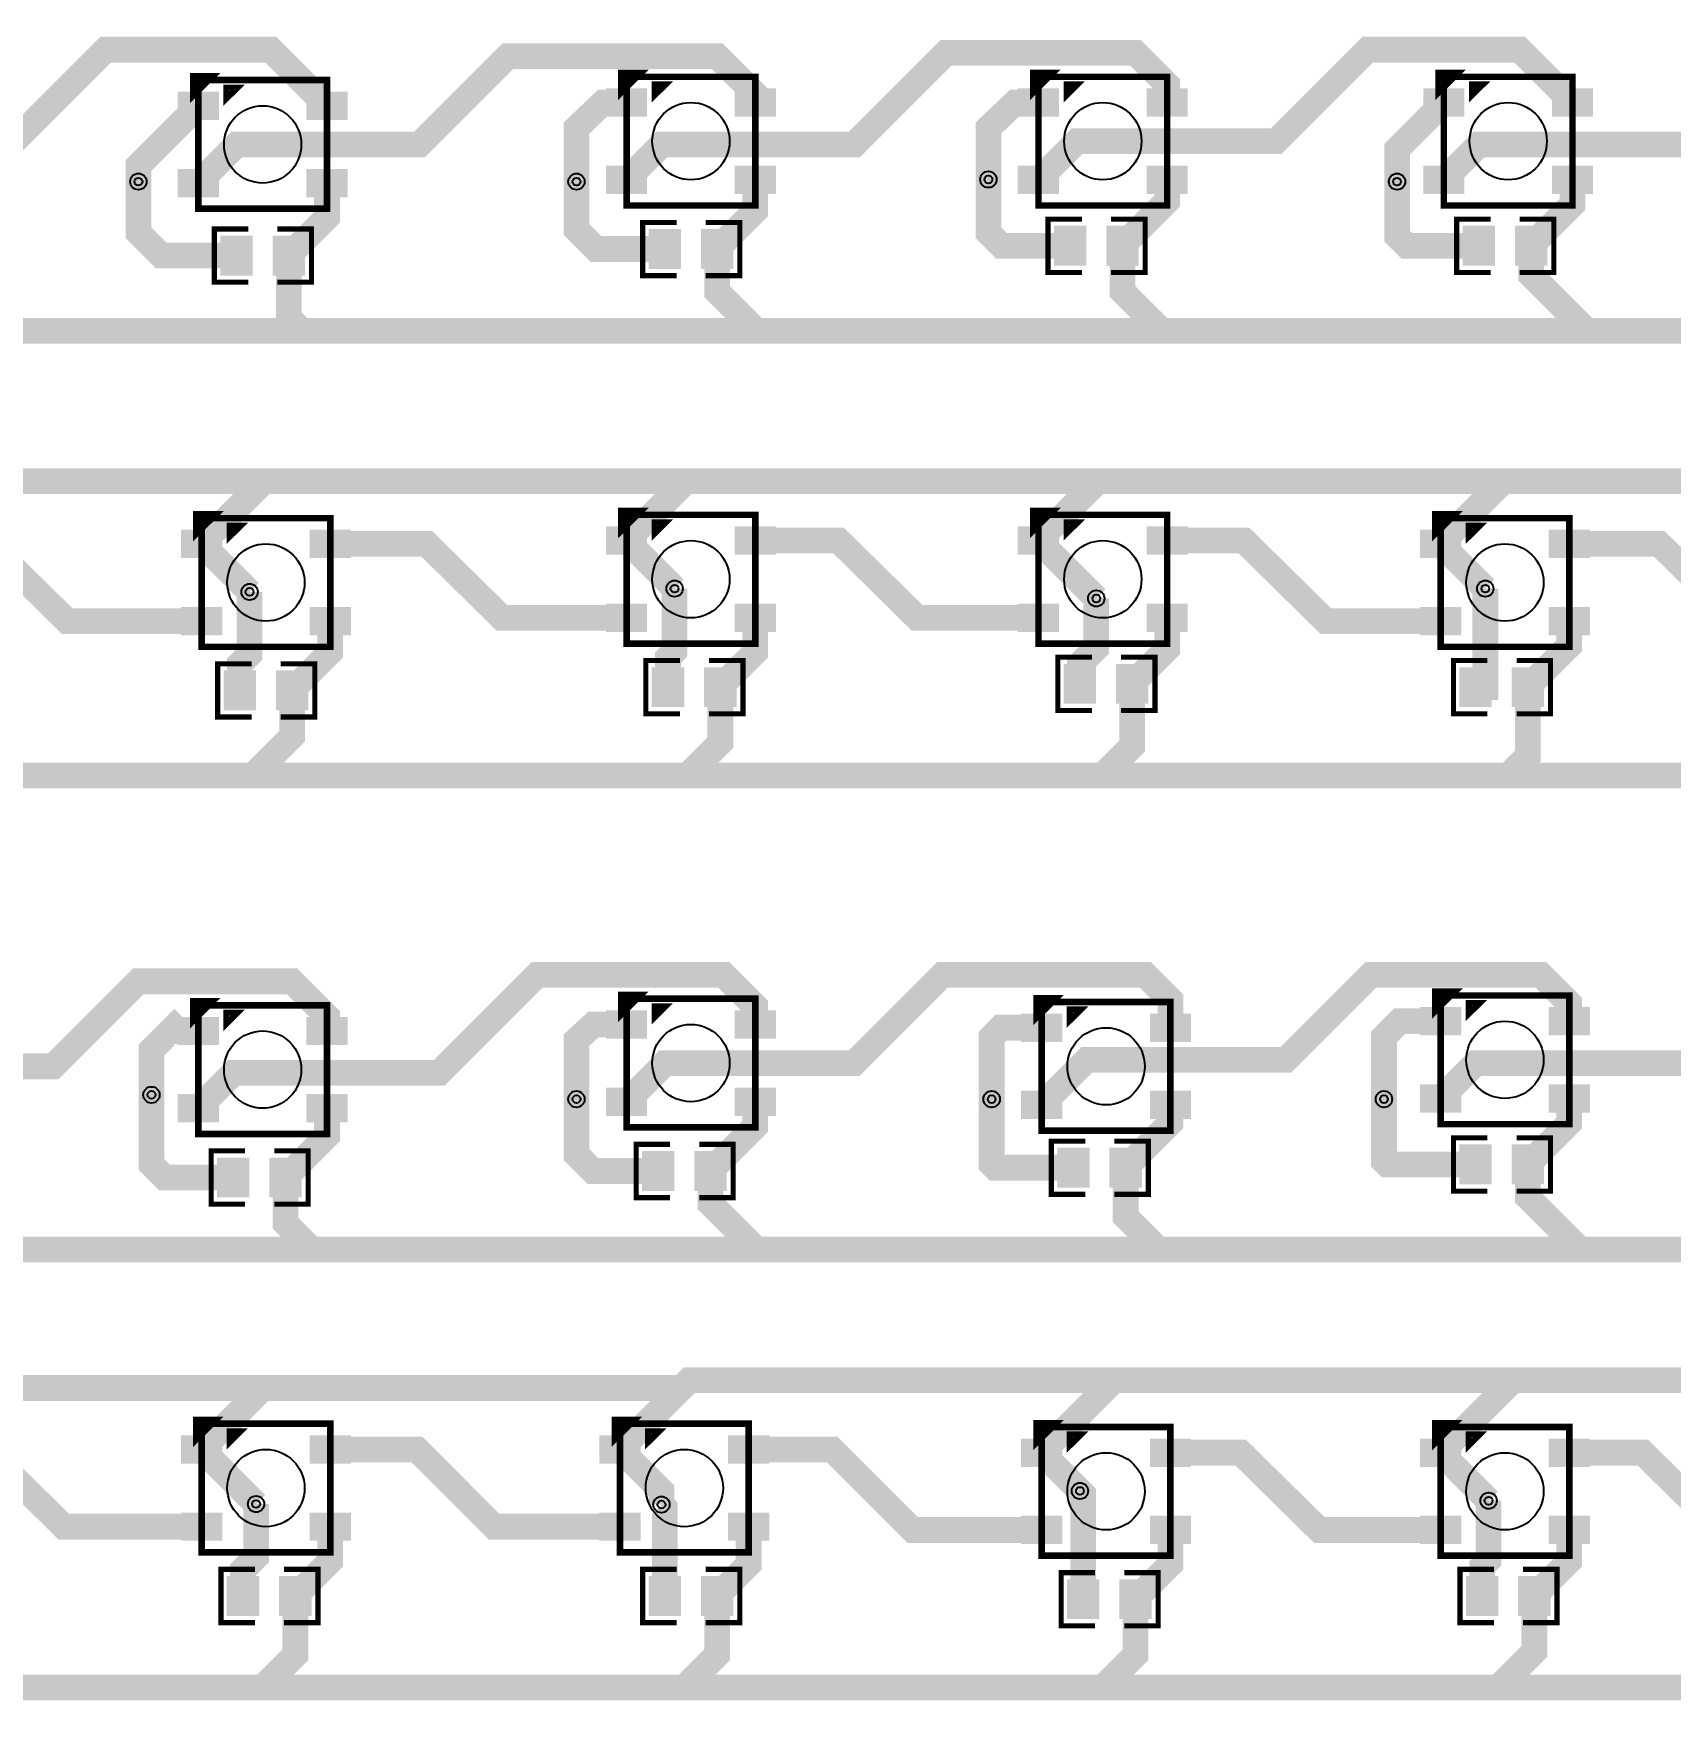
# Model space of a CAD drawing. Extents: x -5 to 8273, y -8273 to 5.
# Drawn here: x 2500 to 5003, y -5496 to -2935 of the extents above; entities that cross this region are included whole.
import ezdxf

# ---------------------------------------------------------------- set-up
doc = ezdxf.new("R2010")
doc.units = 9
for name, color, linetype, true_color in [('Hole', 7, 'Continuous', 0x222222), ('Multi-Layer', 7, 'Continuous', 0xc0c0c0), ('TopLayer', 7, 'Continuous', 0xff0000), ('TopPasteMaskLayer', 7, 'Continuous', 0x808080), ('TopSilkLayer', 7, 'Continuous', 0xffcc00), ('TopSolderMaskLayer', 7, 'Continuous', 0x800080)]:
    doc.layers.add(name, color=color, linetype=linetype, true_color=true_color)

msp = doc.modelspace()

# ---------------------------------------------------------------- hatches: boundary and pattern name
at = {"layer": 'TopLayer'}
for points in [[(2781.1, -3065.6), (2722, -3065.6), (2722, -3026.3), (2781.1, -3026.3)], [(2977.9, -3065.6), (2918.9, -3065.6), (2918.9, -3026.3), (2977.9, -3026.3)], [(3436.1, -3060.6), (3377, -3060.6), (3377, -3021.3), (3436.1, -3021.3)], [(3632.9, -3060.6), (3573.9, -3060.6), (3573.9, -3021.3), (3632.9, -3021.3)], [(4066.1, -3060.6), (4007, -3060.6), (4007, -3021.3), (4066.1, -3021.3)], [(4262.9, -3060.6), (4203.9, -3060.6), (4203.9, -3021.3), (4262.9, -3021.3)], [(4686.1, -3060.6), (4627, -3060.6), (4627, -3021.3), (4686.1, -3021.3)], [(4882.9, -3060.6), (4823.9, -3060.6), (4823.9, -3021.3), (4882.9, -3021.3)], [(2781.1, -3183.7), (2722, -3183.7), (2722, -3144.4), (2781.1, -3144.4)], [(2977.9, -3183.7), (2918.9, -3183.7), (2918.9, -3144.4), (2977.9, -3144.4)], [(3436.1, -3178.7), (3377, -3178.7), (3377, -3139.4), (3436.1, -3139.4)], [(3632.9, -3178.7), (3573.9, -3178.7), (3573.9, -3139.4), (3632.9, -3139.4)], [(4066.1, -3178.7), (4007, -3178.7), (4007, -3139.4), (4066.1, -3139.4)], [(4262.9, -3178.7), (4203.9, -3178.7), (4203.9, -3139.4), (4262.9, -3139.4)], [(4686.1, -3178.7), (4627, -3178.7), (4627, -3139.4), (4686.1, -3139.4)], [(4882.9, -3178.7), (4823.9, -3178.7), (4823.9, -3139.4), (4882.9, -3139.4)], [(2832.8, -3303.5), (2787.2, -3303.5), (2787.2, -3246.5), (2832.8, -3246.5)], [(2912.8, -3303.5), (2867.2, -3303.5), (2867.2, -3246.5), (2912.8, -3246.5)], [(3487.8, -3293.5), (3442.2, -3293.5), (3442.2, -3236.5), (3487.8, -3236.5)], [(3567.8, -3293.5), (3522.2, -3293.5), (3522.2, -3236.5), (3567.8, -3236.5)], [(4107.8, -3288.5), (4062.2, -3288.5), (4062.2, -3231.5), (4107.8, -3231.5)], [(4187.8, -3288.5), (4142.2, -3288.5), (4142.2, -3231.5), (4187.8, -3231.5)], [(4732.8, -3288.5), (4687.2, -3288.5), (4687.2, -3231.5), (4732.8, -3231.5)], [(4812.8, -3288.5), (4767.2, -3288.5), (4767.2, -3231.5), (4812.8, -3231.5)], [(2786.1, -3735.6), (2727, -3735.6), (2727, -3696.3), (2786.1, -3696.3)], [(2982.9, -3735.6), (2923.9, -3735.6), (2923.9, -3696.3), (2982.9, -3696.3)], [(3436.1, -3730.6), (3377, -3730.6), (3377, -3691.3), (3436.1, -3691.3)], [(3632.9, -3730.6), (3573.9, -3730.6), (3573.9, -3691.3), (3632.9, -3691.3)], [(4066.1, -3730.6), (4007, -3730.6), (4007, -3691.3), (4066.1, -3691.3)], [(4262.9, -3730.6), (4203.9, -3730.6), (4203.9, -3691.3), (4262.9, -3691.3)], [(4681.1, -3735.6), (4622, -3735.6), (4622, -3696.3), (4681.1, -3696.3)], [(4877.9, -3735.6), (4818.9, -3735.6), (4818.9, -3696.3), (4877.9, -3696.3)], [(2786.1, -3853.7), (2727, -3853.7), (2727, -3814.4), (2786.1, -3814.4)], [(2982.9, -3853.7), (2923.9, -3853.7), (2923.9, -3814.4), (2982.9, -3814.4)], [(3436.1, -3848.7), (3377, -3848.7), (3377, -3809.4), (3436.1, -3809.4)], [(3632.9, -3848.7), (3573.9, -3848.7), (3573.9, -3809.4), (3632.9, -3809.4)], [(4066.1, -3848.7), (4007, -3848.7), (4007, -3809.4), (4066.1, -3809.4)], [(4262.9, -3848.7), (4203.9, -3848.7), (4203.9, -3809.4), (4262.9, -3809.4)], [(4681.1, -3853.7), (4622, -3853.7), (4622, -3814.4), (4681.1, -3814.4)], [(4877.9, -3853.7), (4818.9, -3853.7), (4818.9, -3814.4), (4877.9, -3814.4)], [(2837.8, -3968.5), (2792.2, -3968.5), (2792.2, -3911.5), (2837.8, -3911.5)], [(2917.8, -3968.5), (2872.2, -3968.5), (2872.2, -3911.5), (2917.8, -3911.5)], [(3492.8, -3963.5), (3447.2, -3963.5), (3447.2, -3906.5), (3492.8, -3906.5)], [(3572.8, -3963.5), (3527.2, -3963.5), (3527.2, -3906.5), (3572.8, -3906.5)], [(4122.8, -3958.5), (4077.2, -3958.5), (4077.2, -3901.5), (4122.8, -3901.5)], [(4202.8, -3958.5), (4157.2, -3958.5), (4157.2, -3901.5), (4202.8, -3901.5)], [(4727.8, -3963.5), (4682.2, -3963.5), (4682.2, -3906.5), (4727.8, -3906.5)], [(4807.8, -3963.5), (4762.2, -3963.5), (4762.2, -3906.5), (4807.8, -3906.5)], [(4681.1, -4465.6), (4622, -4465.6), (4622, -4426.3), (4681.1, -4426.3)], [(4877.9, -4465.6), (4818.9, -4465.6), (4818.9, -4426.3), (4877.9, -4426.3)], [(2781.1, -4480.6), (2722, -4480.6), (2722, -4441.3), (2781.1, -4441.3)], [(2977.9, -4480.6), (2918.9, -4480.6), (2918.9, -4441.3), (2977.9, -4441.3)], [(3436.1, -4470.6), (3377, -4470.6), (3377, -4431.3), (3436.1, -4431.3)], [(3632.9, -4470.6), (3573.9, -4470.6), (3573.9, -4431.3), (3632.9, -4431.3)], [(4071.1, -4475.6), (4012, -4475.6), (4012, -4436.3), (4071.1, -4436.3)], [(4267.9, -4475.6), (4208.9, -4475.6), (4208.9, -4436.3), (4267.9, -4436.3)], [(3436.1, -4588.7), (3377, -4588.7), (3377, -4549.4), (3436.1, -4549.4)], [(3632.9, -4588.7), (3573.9, -4588.7), (3573.9, -4549.4), (3632.9, -4549.4)], [(4071.1, -4593.7), (4012, -4593.7), (4012, -4554.4), (4071.1, -4554.4)], [(4267.9, -4593.7), (4208.9, -4593.7), (4208.9, -4554.4), (4267.9, -4554.4)], [(4681.1, -4583.7), (4622, -4583.7), (4622, -4544.4), (4681.1, -4544.4)], [(4877.9, -4583.7), (4818.9, -4583.7), (4818.9, -4544.4), (4877.9, -4544.4)], [(2781.1, -4598.7), (2722, -4598.7), (2722, -4559.4), (2781.1, -4559.4)], [(2977.9, -4598.7), (2918.9, -4598.7), (2918.9, -4559.4), (2977.9, -4559.4)], [(2827.8, -4713.5), (2782.2, -4713.5), (2782.2, -4656.5), (2827.8, -4656.5)], [(2907.8, -4713.5), (2862.2, -4713.5), (2862.2, -4656.5), (2907.8, -4656.5)], [(3477.8, -4703.5), (3432.2, -4703.5), (3432.2, -4646.5), (3477.8, -4646.5)], [(3557.8, -4703.5), (3512.2, -4703.5), (3512.2, -4646.5), (3557.8, -4646.5)], [(4112.8, -4698.5), (4067.2, -4698.5), (4067.2, -4641.5), (4112.8, -4641.5)], [(4192.8, -4698.5), (4147.2, -4698.5), (4147.2, -4641.5), (4192.8, -4641.5)], [(4727.8, -4693.5), (4682.2, -4693.5), (4682.2, -4636.5), (4727.8, -4636.5)], [(4807.8, -4693.5), (4762.2, -4693.5), (4762.2, -4636.5), (4807.8, -4636.5)], [(2786.1, -5120.6), (2727, -5120.6), (2727, -5081.3), (2786.1, -5081.3)], [(2982.9, -5120.6), (2923.9, -5120.6), (2923.9, -5081.3), (2982.9, -5081.3)], [(3426.1, -5120.6), (3367, -5120.6), (3367, -5081.3), (3426.1, -5081.3)], [(3622.9, -5120.6), (3563.9, -5120.6), (3563.9, -5081.3), (3622.9, -5081.3)], [(4071.1, -5125.6), (4012, -5125.6), (4012, -5086.3), (4071.1, -5086.3)], [(4267.9, -5125.6), (4208.9, -5125.6), (4208.9, -5086.3), (4267.9, -5086.3)], [(4681.1, -5125.6), (4622, -5125.6), (4622, -5086.3), (4681.1, -5086.3)], [(4877.9, -5125.6), (4818.9, -5125.6), (4818.9, -5086.3), (4877.9, -5086.3)], [(2786.1, -5238.7), (2727, -5238.7), (2727, -5199.4), (2786.1, -5199.4)], [(2982.9, -5238.7), (2923.9, -5238.7), (2923.9, -5199.4), (2982.9, -5199.4)], [(3426.1, -5238.7), (3367, -5238.7), (3367, -5199.4), (3426.1, -5199.4)], [(3622.9, -5238.7), (3563.9, -5238.7), (3563.9, -5199.4), (3622.9, -5199.4)], [(4071.1, -5243.7), (4012, -5243.7), (4012, -5204.4), (4071.1, -5204.4)], [(4267.9, -5243.7), (4208.9, -5243.7), (4208.9, -5204.4), (4267.9, -5204.4)], [(4681.1, -5243.7), (4622, -5243.7), (4622, -5204.4), (4681.1, -5204.4)], [(4877.9, -5243.7), (4818.9, -5243.7), (4818.9, -5204.4), (4877.9, -5204.4)], [(2842.8, -5353.5), (2797.2, -5353.5), (2797.2, -5296.5), (2842.8, -5296.5)], [(2922.8, -5353.5), (2877.2, -5353.5), (2877.2, -5296.5), (2922.8, -5296.5)], [(3487.8, -5353.5), (3442.2, -5353.5), (3442.2, -5296.5), (3487.8, -5296.5)], [(3567.8, -5353.5), (3522.2, -5353.5), (3522.2, -5296.5), (3567.8, -5296.5)], [(4737.8, -5353.5), (4692.2, -5353.5), (4692.2, -5296.5), (4737.8, -5296.5)], [(4817.8, -5353.5), (4772.2, -5353.5), (4772.2, -5296.5), (4817.8, -5296.5)], [(4127.8, -5358.5), (4082.2, -5358.5), (4082.2, -5301.5), (4127.8, -5301.5)], [(4207.8, -5358.5), (4162.2, -5358.5), (4162.2, -5301.5), (4207.8, -5301.5)]]:
    msp.add_hatch(color=256, dxfattribs=at).paths.add_polyline_path(points)
at = {"layer": 'TopPasteMaskLayer'}
for points in [[(2781.1, -3065.6), (2722, -3065.6), (2722, -3026.3), (2781.1, -3026.3)], [(2977.9, -3065.6), (2918.9, -3065.6), (2918.9, -3026.3), (2977.9, -3026.3)], [(3436.1, -3060.6), (3377, -3060.6), (3377, -3021.3), (3436.1, -3021.3)], [(3632.9, -3060.6), (3573.9, -3060.6), (3573.9, -3021.3), (3632.9, -3021.3)], [(4066.1, -3060.6), (4007, -3060.6), (4007, -3021.3), (4066.1, -3021.3)], [(4262.9, -3060.6), (4203.9, -3060.6), (4203.9, -3021.3), (4262.9, -3021.3)], [(4686.1, -3060.6), (4627, -3060.6), (4627, -3021.3), (4686.1, -3021.3)], [(4882.9, -3060.6), (4823.9, -3060.6), (4823.9, -3021.3), (4882.9, -3021.3)], [(2781.1, -3183.7), (2722, -3183.7), (2722, -3144.4), (2781.1, -3144.4)], [(2977.9, -3183.7), (2918.9, -3183.7), (2918.9, -3144.4), (2977.9, -3144.4)], [(3436.1, -3178.7), (3377, -3178.7), (3377, -3139.4), (3436.1, -3139.4)], [(3632.9, -3178.7), (3573.9, -3178.7), (3573.9, -3139.4), (3632.9, -3139.4)], [(4066.1, -3178.7), (4007, -3178.7), (4007, -3139.4), (4066.1, -3139.4)], [(4262.9, -3178.7), (4203.9, -3178.7), (4203.9, -3139.4), (4262.9, -3139.4)], [(4686.1, -3178.7), (4627, -3178.7), (4627, -3139.4), (4686.1, -3139.4)], [(4882.9, -3178.7), (4823.9, -3178.7), (4823.9, -3139.4), (4882.9, -3139.4)], [(2832.8, -3303.5), (2787.2, -3303.5), (2787.2, -3246.5), (2832.8, -3246.5)], [(2912.8, -3303.5), (2867.2, -3303.5), (2867.2, -3246.5), (2912.8, -3246.5)], [(3487.8, -3293.5), (3442.2, -3293.5), (3442.2, -3236.5), (3487.8, -3236.5)], [(3567.8, -3293.5), (3522.2, -3293.5), (3522.2, -3236.5), (3567.8, -3236.5)], [(4107.8, -3288.5), (4062.2, -3288.5), (4062.2, -3231.5), (4107.8, -3231.5)], [(4187.8, -3288.5), (4142.2, -3288.5), (4142.2, -3231.5), (4187.8, -3231.5)], [(4732.8, -3288.5), (4687.2, -3288.5), (4687.2, -3231.5), (4732.8, -3231.5)], [(4812.8, -3288.5), (4767.2, -3288.5), (4767.2, -3231.5), (4812.8, -3231.5)], [(2786.1, -3735.6), (2727, -3735.6), (2727, -3696.3), (2786.1, -3696.3)], [(2982.9, -3735.6), (2923.9, -3735.6), (2923.9, -3696.3), (2982.9, -3696.3)], [(3436.1, -3730.6), (3377, -3730.6), (3377, -3691.3), (3436.1, -3691.3)], [(3632.9, -3730.6), (3573.9, -3730.6), (3573.9, -3691.3), (3632.9, -3691.3)], [(4066.1, -3730.6), (4007, -3730.6), (4007, -3691.3), (4066.1, -3691.3)], [(4262.9, -3730.6), (4203.9, -3730.6), (4203.9, -3691.3), (4262.9, -3691.3)], [(4681.1, -3735.6), (4622, -3735.6), (4622, -3696.3), (4681.1, -3696.3)], [(4877.9, -3735.6), (4818.9, -3735.6), (4818.9, -3696.3), (4877.9, -3696.3)], [(2786.1, -3853.7), (2727, -3853.7), (2727, -3814.4), (2786.1, -3814.4)], [(2982.9, -3853.7), (2923.9, -3853.7), (2923.9, -3814.4), (2982.9, -3814.4)], [(3436.1, -3848.7), (3377, -3848.7), (3377, -3809.4), (3436.1, -3809.4)], [(3632.9, -3848.7), (3573.9, -3848.7), (3573.9, -3809.4), (3632.9, -3809.4)], [(4066.1, -3848.7), (4007, -3848.7), (4007, -3809.4), (4066.1, -3809.4)], [(4262.9, -3848.7), (4203.9, -3848.7), (4203.9, -3809.4), (4262.9, -3809.4)], [(4681.1, -3853.7), (4622, -3853.7), (4622, -3814.4), (4681.1, -3814.4)], [(4877.9, -3853.7), (4818.9, -3853.7), (4818.9, -3814.4), (4877.9, -3814.4)], [(2837.8, -3968.5), (2792.2, -3968.5), (2792.2, -3911.5), (2837.8, -3911.5)], [(2917.8, -3968.5), (2872.2, -3968.5), (2872.2, -3911.5), (2917.8, -3911.5)], [(3492.8, -3963.5), (3447.2, -3963.5), (3447.2, -3906.5), (3492.8, -3906.5)], [(3572.8, -3963.5), (3527.2, -3963.5), (3527.2, -3906.5), (3572.8, -3906.5)], [(4122.8, -3958.5), (4077.2, -3958.5), (4077.2, -3901.5), (4122.8, -3901.5)], [(4202.8, -3958.5), (4157.2, -3958.5), (4157.2, -3901.5), (4202.8, -3901.5)], [(4727.8, -3963.5), (4682.2, -3963.5), (4682.2, -3906.5), (4727.8, -3906.5)], [(4807.8, -3963.5), (4762.2, -3963.5), (4762.2, -3906.5), (4807.8, -3906.5)], [(4681.1, -4465.6), (4622, -4465.6), (4622, -4426.3), (4681.1, -4426.3)], [(4877.9, -4465.6), (4818.9, -4465.6), (4818.9, -4426.3), (4877.9, -4426.3)], [(2781.1, -4480.6), (2722, -4480.6), (2722, -4441.3), (2781.1, -4441.3)], [(2977.9, -4480.6), (2918.9, -4480.6), (2918.9, -4441.3), (2977.9, -4441.3)], [(3436.1, -4470.6), (3377, -4470.6), (3377, -4431.3), (3436.1, -4431.3)], [(3632.9, -4470.6), (3573.9, -4470.6), (3573.9, -4431.3), (3632.9, -4431.3)], [(4071.1, -4475.6), (4012, -4475.6), (4012, -4436.3), (4071.1, -4436.3)], [(4267.9, -4475.6), (4208.9, -4475.6), (4208.9, -4436.3), (4267.9, -4436.3)], [(3436.1, -4588.7), (3377, -4588.7), (3377, -4549.4), (3436.1, -4549.4)], [(3632.9, -4588.7), (3573.9, -4588.7), (3573.9, -4549.4), (3632.9, -4549.4)], [(4071.1, -4593.7), (4012, -4593.7), (4012, -4554.4), (4071.1, -4554.4)], [(4267.9, -4593.7), (4208.9, -4593.7), (4208.9, -4554.4), (4267.9, -4554.4)], [(4681.1, -4583.7), (4622, -4583.7), (4622, -4544.4), (4681.1, -4544.4)], [(4877.9, -4583.7), (4818.9, -4583.7), (4818.9, -4544.4), (4877.9, -4544.4)], [(2781.1, -4598.7), (2722, -4598.7), (2722, -4559.4), (2781.1, -4559.4)], [(2977.9, -4598.7), (2918.9, -4598.7), (2918.9, -4559.4), (2977.9, -4559.4)], [(2827.8, -4713.5), (2782.2, -4713.5), (2782.2, -4656.5), (2827.8, -4656.5)], [(2907.8, -4713.5), (2862.2, -4713.5), (2862.2, -4656.5), (2907.8, -4656.5)], [(3477.8, -4703.5), (3432.2, -4703.5), (3432.2, -4646.5), (3477.8, -4646.5)], [(3557.8, -4703.5), (3512.2, -4703.5), (3512.2, -4646.5), (3557.8, -4646.5)], [(4112.8, -4698.5), (4067.2, -4698.5), (4067.2, -4641.5), (4112.8, -4641.5)], [(4192.8, -4698.5), (4147.2, -4698.5), (4147.2, -4641.5), (4192.8, -4641.5)], [(4727.8, -4693.5), (4682.2, -4693.5), (4682.2, -4636.5), (4727.8, -4636.5)], [(4807.8, -4693.5), (4762.2, -4693.5), (4762.2, -4636.5), (4807.8, -4636.5)], [(2786.1, -5120.6), (2727, -5120.6), (2727, -5081.3), (2786.1, -5081.3)], [(2982.9, -5120.6), (2923.9, -5120.6), (2923.9, -5081.3), (2982.9, -5081.3)], [(3426.1, -5120.6), (3367, -5120.6), (3367, -5081.3), (3426.1, -5081.3)], [(3622.9, -5120.6), (3563.9, -5120.6), (3563.9, -5081.3), (3622.9, -5081.3)], [(4071.1, -5125.6), (4012, -5125.6), (4012, -5086.3), (4071.1, -5086.3)], [(4267.9, -5125.6), (4208.9, -5125.6), (4208.9, -5086.3), (4267.9, -5086.3)], [(4681.1, -5125.6), (4622, -5125.6), (4622, -5086.3), (4681.1, -5086.3)], [(4877.9, -5125.6), (4818.9, -5125.6), (4818.9, -5086.3), (4877.9, -5086.3)], [(2786.1, -5238.7), (2727, -5238.7), (2727, -5199.4), (2786.1, -5199.4)], [(2982.9, -5238.7), (2923.9, -5238.7), (2923.9, -5199.4), (2982.9, -5199.4)], [(3426.1, -5238.7), (3367, -5238.7), (3367, -5199.4), (3426.1, -5199.4)], [(3622.9, -5238.7), (3563.9, -5238.7), (3563.9, -5199.4), (3622.9, -5199.4)], [(4071.1, -5243.7), (4012, -5243.7), (4012, -5204.4), (4071.1, -5204.4)], [(4267.9, -5243.7), (4208.9, -5243.7), (4208.9, -5204.4), (4267.9, -5204.4)], [(4681.1, -5243.7), (4622, -5243.7), (4622, -5204.4), (4681.1, -5204.4)], [(4877.9, -5243.7), (4818.9, -5243.7), (4818.9, -5204.4), (4877.9, -5204.4)], [(2842.8, -5353.5), (2797.2, -5353.5), (2797.2, -5296.5), (2842.8, -5296.5)], [(2922.8, -5353.5), (2877.2, -5353.5), (2877.2, -5296.5), (2922.8, -5296.5)], [(3487.8, -5353.5), (3442.2, -5353.5), (3442.2, -5296.5), (3487.8, -5296.5)], [(3567.8, -5353.5), (3522.2, -5353.5), (3522.2, -5296.5), (3567.8, -5296.5)], [(4737.8, -5353.5), (4692.2, -5353.5), (4692.2, -5296.5), (4737.8, -5296.5)], [(4817.8, -5353.5), (4772.2, -5353.5), (4772.2, -5296.5), (4817.8, -5296.5)], [(4127.8, -5358.5), (4082.2, -5358.5), (4082.2, -5301.5), (4127.8, -5301.5)], [(4207.8, -5358.5), (4162.2, -5358.5), (4162.2, -5301.5), (4207.8, -5301.5)]]:
    msp.add_hatch(color=256, dxfattribs=at).paths.add_polyline_path(points)
at = {"layer": 'TopSolderMaskLayer'}
for points in [[(3438.1, -3062.6), (3375, -3062.6), (3375, -3019.3), (3438.1, -3019.3)], [(3634.9, -3062.6), (3571.9, -3062.6), (3571.9, -3019.3), (3634.9, -3019.3)], [(4068.1, -3062.6), (4005, -3062.6), (4005, -3019.3), (4068.1, -3019.3)], [(4264.9, -3062.6), (4201.9, -3062.6), (4201.9, -3019.3), (4264.9, -3019.3)], [(4688.1, -3062.6), (4625, -3062.6), (4625, -3019.3), (4688.1, -3019.3)], [(4884.9, -3062.6), (4821.9, -3062.6), (4821.9, -3019.3), (4884.9, -3019.3)], [(2783.1, -3067.6), (2720, -3067.6), (2720, -3024.3), (2783.1, -3024.3)], [(2979.9, -3067.6), (2916.9, -3067.6), (2916.9, -3024.3), (2979.9, -3024.3)], [(2783.1, -3185.7), (2720, -3185.7), (2720, -3142.4), (2783.1, -3142.4)], [(2979.9, -3185.7), (2916.9, -3185.7), (2916.9, -3142.4), (2979.9, -3142.4)], [(3438.1, -3180.7), (3375, -3180.7), (3375, -3137.4), (3438.1, -3137.4)], [(3634.9, -3180.7), (3571.9, -3180.7), (3571.9, -3137.4), (3634.9, -3137.4)], [(4068.1, -3180.7), (4005, -3180.7), (4005, -3137.4), (4068.1, -3137.4)], [(4264.9, -3180.7), (4201.9, -3180.7), (4201.9, -3137.4), (4264.9, -3137.4)], [(4688.1, -3180.7), (4625, -3180.7), (4625, -3137.4), (4688.1, -3137.4)], [(4884.9, -3180.7), (4821.9, -3180.7), (4821.9, -3137.4), (4884.9, -3137.4)], [(2834.8, -3305.5), (2785.2, -3305.5), (2785.2, -3244.5), (2834.8, -3244.5)], [(2914.8, -3305.5), (2865.2, -3305.5), (2865.2, -3244.5), (2914.8, -3244.5)], [(3489.8, -3295.5), (3440.2, -3295.5), (3440.2, -3234.5), (3489.8, -3234.5)], [(3569.8, -3295.5), (3520.2, -3295.5), (3520.2, -3234.5), (3569.8, -3234.5)], [(4109.8, -3290.5), (4060.2, -3290.5), (4060.2, -3229.5), (4109.8, -3229.5)], [(4189.8, -3290.5), (4140.2, -3290.5), (4140.2, -3229.5), (4189.8, -3229.5)], [(4734.8, -3290.5), (4685.2, -3290.5), (4685.2, -3229.5), (4734.8, -3229.5)], [(4814.8, -3290.5), (4765.2, -3290.5), (4765.2, -3229.5), (4814.8, -3229.5)], [(2788.1, -3737.6), (2725, -3737.6), (2725, -3694.3), (2788.1, -3694.3)], [(2984.9, -3737.6), (2921.9, -3737.6), (2921.9, -3694.3), (2984.9, -3694.3)], [(3438.1, -3732.6), (3375, -3732.6), (3375, -3689.3), (3438.1, -3689.3)], [(3634.9, -3732.6), (3571.9, -3732.6), (3571.9, -3689.3), (3634.9, -3689.3)], [(4068.1, -3732.6), (4005, -3732.6), (4005, -3689.3), (4068.1, -3689.3)], [(4264.9, -3732.6), (4201.9, -3732.6), (4201.9, -3689.3), (4264.9, -3689.3)], [(4683.1, -3737.6), (4620, -3737.6), (4620, -3694.3), (4683.1, -3694.3)], [(4879.9, -3737.6), (4816.9, -3737.6), (4816.9, -3694.3), (4879.9, -3694.3)], [(2788.1, -3855.7), (2725, -3855.7), (2725, -3812.4), (2788.1, -3812.4)], [(2984.9, -3855.7), (2921.9, -3855.7), (2921.9, -3812.4), (2984.9, -3812.4)], [(3438.1, -3850.7), (3375, -3850.7), (3375, -3807.4), (3438.1, -3807.4)], [(3634.9, -3850.7), (3571.9, -3850.7), (3571.9, -3807.4), (3634.9, -3807.4)], [(4068.1, -3850.7), (4005, -3850.7), (4005, -3807.4), (4068.1, -3807.4)], [(4264.9, -3850.7), (4201.9, -3850.7), (4201.9, -3807.4), (4264.9, -3807.4)], [(4683.1, -3855.7), (4620, -3855.7), (4620, -3812.4), (4683.1, -3812.4)], [(4879.9, -3855.7), (4816.9, -3855.7), (4816.9, -3812.4), (4879.9, -3812.4)], [(2839.8, -3970.5), (2790.2, -3970.5), (2790.2, -3909.5), (2839.8, -3909.5)], [(2919.8, -3970.5), (2870.2, -3970.5), (2870.2, -3909.5), (2919.8, -3909.5)], [(3494.8, -3965.5), (3445.2, -3965.5), (3445.2, -3904.5), (3494.8, -3904.5)], [(3574.8, -3965.5), (3525.2, -3965.5), (3525.2, -3904.5), (3574.8, -3904.5)], [(4124.8, -3960.5), (4075.2, -3960.5), (4075.2, -3899.5), (4124.8, -3899.5)], [(4204.8, -3960.5), (4155.2, -3960.5), (4155.2, -3899.5), (4204.8, -3899.5)], [(4729.8, -3965.5), (4680.2, -3965.5), (4680.2, -3904.5), (4729.8, -3904.5)], [(4809.8, -3965.5), (4760.2, -3965.5), (4760.2, -3904.5), (4809.8, -3904.5)], [(3438.1, -4472.6), (3375, -4472.6), (3375, -4429.3), (3438.1, -4429.3)], [(3634.9, -4472.6), (3571.9, -4472.6), (3571.9, -4429.3), (3634.9, -4429.3)], [(4683.1, -4467.6), (4620, -4467.6), (4620, -4424.3), (4683.1, -4424.3)], [(4879.9, -4467.6), (4816.9, -4467.6), (4816.9, -4424.3), (4879.9, -4424.3)], [(2783.1, -4482.6), (2720, -4482.6), (2720, -4439.3), (2783.1, -4439.3)], [(2979.9, -4482.6), (2916.9, -4482.6), (2916.9, -4439.3), (2979.9, -4439.3)], [(4073.1, -4477.6), (4010, -4477.6), (4010, -4434.3), (4073.1, -4434.3)], [(4269.9, -4477.6), (4206.9, -4477.6), (4206.9, -4434.3), (4269.9, -4434.3)], [(3438.1, -4590.7), (3375, -4590.7), (3375, -4547.4), (3438.1, -4547.4)], [(3634.9, -4590.7), (3571.9, -4590.7), (3571.9, -4547.4), (3634.9, -4547.4)], [(4073.1, -4595.7), (4010, -4595.7), (4010, -4552.4), (4073.1, -4552.4)], [(4269.9, -4595.7), (4206.9, -4595.7), (4206.9, -4552.4), (4269.9, -4552.4)], [(4683.1, -4585.7), (4620, -4585.7), (4620, -4542.4), (4683.1, -4542.4)], [(4879.9, -4585.7), (4816.9, -4585.7), (4816.9, -4542.4), (4879.9, -4542.4)], [(2783.1, -4600.7), (2720, -4600.7), (2720, -4557.4), (2783.1, -4557.4)], [(2979.9, -4600.7), (2916.9, -4600.7), (2916.9, -4557.4), (2979.9, -4557.4)], [(2829.8, -4715.5), (2780.2, -4715.5), (2780.2, -4654.5), (2829.8, -4654.5)], [(2909.8, -4715.5), (2860.2, -4715.5), (2860.2, -4654.5), (2909.8, -4654.5)], [(3479.8, -4705.5), (3430.2, -4705.5), (3430.2, -4644.5), (3479.8, -4644.5)], [(3559.8, -4705.5), (3510.2, -4705.5), (3510.2, -4644.5), (3559.8, -4644.5)], [(4114.8, -4700.5), (4065.2, -4700.5), (4065.2, -4639.5), (4114.8, -4639.5)], [(4194.8, -4700.5), (4145.2, -4700.5), (4145.2, -4639.5), (4194.8, -4639.5)], [(4729.8, -4695.5), (4680.2, -4695.5), (4680.2, -4634.5), (4729.8, -4634.5)], [(4809.8, -4695.5), (4760.2, -4695.5), (4760.2, -4634.5), (4809.8, -4634.5)], [(2788.1, -5122.6), (2725, -5122.6), (2725, -5079.3), (2788.1, -5079.3)], [(2984.9, -5122.6), (2921.9, -5122.6), (2921.9, -5079.3), (2984.9, -5079.3)], [(3428.1, -5122.6), (3365, -5122.6), (3365, -5079.3), (3428.1, -5079.3)], [(3624.9, -5122.6), (3561.9, -5122.6), (3561.9, -5079.3), (3624.9, -5079.3)], [(4073.1, -5127.6), (4010, -5127.6), (4010, -5084.3), (4073.1, -5084.3)], [(4269.9, -5127.6), (4206.9, -5127.6), (4206.9, -5084.3), (4269.9, -5084.3)], [(4683.1, -5127.6), (4620, -5127.6), (4620, -5084.3), (4683.1, -5084.3)], [(4879.9, -5127.6), (4816.9, -5127.6), (4816.9, -5084.3), (4879.9, -5084.3)], [(2788.1, -5240.7), (2725, -5240.7), (2725, -5197.4), (2788.1, -5197.4)], [(2984.9, -5240.7), (2921.9, -5240.7), (2921.9, -5197.4), (2984.9, -5197.4)], [(3428.1, -5240.7), (3365, -5240.7), (3365, -5197.4), (3428.1, -5197.4)], [(3624.9, -5240.7), (3561.9, -5240.7), (3561.9, -5197.4), (3624.9, -5197.4)], [(4073.1, -5245.7), (4010, -5245.7), (4010, -5202.4), (4073.1, -5202.4)], [(4269.9, -5245.7), (4206.9, -5245.7), (4206.9, -5202.4), (4269.9, -5202.4)], [(4683.1, -5245.7), (4620, -5245.7), (4620, -5202.4), (4683.1, -5202.4)], [(4879.9, -5245.7), (4816.9, -5245.7), (4816.9, -5202.4), (4879.9, -5202.4)], [(2844.8, -5355.5), (2795.2, -5355.5), (2795.2, -5294.5), (2844.8, -5294.5)], [(2924.8, -5355.5), (2875.2, -5355.5), (2875.2, -5294.5), (2924.8, -5294.5)], [(3489.8, -5355.5), (3440.2, -5355.5), (3440.2, -5294.5), (3489.8, -5294.5)], [(3569.8, -5355.5), (3520.2, -5355.5), (3520.2, -5294.5), (3569.8, -5294.5)], [(4129.8, -5360.5), (4080.2, -5360.5), (4080.2, -5299.5), (4129.8, -5299.5)], [(4209.8, -5360.5), (4160.2, -5360.5), (4160.2, -5299.5), (4209.8, -5299.5)], [(4739.8, -5355.5), (4690.2, -5355.5), (4690.2, -5294.5), (4739.8, -5294.5)], [(4819.8, -5355.5), (4770.2, -5355.5), (4770.2, -5294.5), (4819.8, -5294.5)]]:
    msp.add_hatch(color=256, dxfattribs=at).paths.add_polyline_path(points)

# ---------------------------------------------------------------- linework, layer by layer
at = {"layer": 'Hole'}
for centre in [(2660, -3161.9), (3330, -3161.9), (3960, -3158.6), (4585, -3161.9), (2830, -3789.4), (3480, -3784.4), (4720, -3784.4), (4125, -3799.4), (2680, -4558.6), (3330, -4565.2), (3965, -4565.2), (4565, -4565.2), (4100, -5164.4), (2840, -5184.4), (3460, -5185.2), (4725, -5179.4)]:
    msp.add_circle(centre, 6, dxfattribs=at)
at = {"layer": 'Multi-Layer'}
for centre in [(3960, -3158.6), (2660, -3161.9), (3330, -3161.9), (4585, -3161.9), (2830, -3789.4), (3480, -3784.4), (4125, -3799.4), (4720, -3784.4), (2680, -4558.6), (3330, -4565.2), (3965, -4565.2), (4565, -4565.2), (4100, -5164.4), (4725, -5179.4), (2840, -5184.4), (3460, -5185.2)]:
    msp.add_circle(centre, 12.5, dxfattribs=at)
at = {"layer": 'TopLayer', "const_width": 39.4}
for points in [[(2948.4, -3045.9), (2862.5, -2960), (2610, -2960), (2455, -3115), (2195.6, -3115), (2141.6, -3169.1)], [(4853.4, -3040.9), (4772.5, -2960), (4540, -2960), (4400, -3100), (4095.6, -3100), (4036.6, -3159.1)], [(5488.4, -3035.9), (5407.5, -2955), (5190, -2955), (5040, -3105), (4710.6, -3105), (4656.6, -3159.1)], [(3603.4, -3040.9), (3603.4, -3028.4), (3545, -2970), (3225, -2970), (3090, -3105), (2810.6, -3105), (2751.6, -3164.1)], [(4233.4, -3040.9), (4233.4, -3013.4), (4185, -2965), (3895, -2965), (3755, -3105), (3460.6, -3105), (3406.6, -3159.1)], [(2660, -3161.9), (2660, -3137.5), (2751.6, -3045.9)], [(3330, -3161.9), (3330, -3080), (3371, -3040.9), (3406.6, -3040.9)], [(3960, -3158.6), (3960, -3080), (4001, -3040.9), (4036.6, -3040.9)], [(4585, -3161.9), (4585, -3112.5), (4656.6, -3040.9)], [(2810, -3275), (2695, -3275), (2660, -3240), (2660, -3161.9)], [(2890, -3275), (2948.4, -3216.6), (2948.4, -3164.1)], [(3465, -3265), (3360, -3265), (3330, -3235), (3330, -3161.9)], [(3545, -3265), (3603.4, -3206.6), (3603.4, -3159.1)], [(4085, -3260), (3980, -3260), (3960, -3240), (3960, -3158.6)], [(4165, -3260), (4233.4, -3191.6), (4233.4, -3159.1)], [(4710, -3260), (4600, -3260), (4585, -3245), (4585, -3161.9)], [(4790, -3260), (4853.4, -3196.6), (4853.4, -3159.1)], [(4225, -3390), (3605, -3390), (3545, -3330), (3545, -3265)], [(4875, -3390), (4225, -3390), (4165, -3330), (4165, -3260)], [(5475, -3390), (4875, -3390), (4790, -3305), (4790, -3260)], [(2910, -3390), (2320, -3390), (2275, -3345), (2280, -3340), (2280, -3275)], [(3605, -3390), (2910, -3390), (2890, -3370), (2890, -3275)], [(2852.5, -3620), (2227.5, -3620), (2131.6, -3715.9)], [(3497.5, -3620), (2852.5, -3620), (2756.6, -3715.9)], [(4127.5, -3620), (3497.5, -3620), (3406.6, -3710.9)], [(4747.5, -3620), (4127.5, -3620), (4036.6, -3710.9)], [(5387.5, -3620), (4747.5, -3620), (4651.6, -3715.9)], [(2328.4, -3715.9), (2431, -3715.9), (2551, -3834.1), (2756.6, -3834.1)], [(2830, -3789.4), (2830, -3789.4), (2756.6, -3715.9)], [(2953.4, -3715.9), (3101, -3715.9), (3216, -3829.1), (3406.6, -3829.1)], [(3480, -3784.4), (3480, -3784.4), (3406.6, -3710.9)], [(3603.4, -3710.9), (3731, -3710.9), (3851, -3829.1), (4036.6, -3829.1)], [(4125, -3799.4), (4125, -3799.4), (4036.6, -3710.9)], [(4233.4, -3710.9), (4351, -3710.9), (4476, -3834.1), (4651.6, -3834.1)], [(4720, -3784.4), (4720, -3784.4), (4651.6, -3715.9)], [(4848.4, -3715.9), (4986, -3715.9), (5096, -3824.1), (5301.6, -3824.1)], [(2815, -3940), (2815, -3900), (2830, -3885), (2830, -3789.4)], [(3470, -3935), (3470, -3890), (3480, -3880), (3480, -3784.4)], [(4100, -3930), (4100, -3900), (4125, -3875), (4125, -3799.4)], [(4705, -3935), (4720, -3935), (4720, -3784.4)], [(2895, -3940), (2953.4, -3881.6), (2953.4, -3834.1)], [(3550, -3935), (3603.4, -3881.6), (3603.4, -3829.1)], [(4180, -3930), (4233.4, -3876.6), (4233.4, -3829.1)], [(4785, -3935), (4848.4, -3871.6), (4848.4, -3834.1)], [(2835, -4070), (3500, -4070), (3545, -4025), (3550, -4020), (3550, -3935)], [(3500, -4070), (4135, -4070), (4180, -4025), (4180, -3930)], [(4135, -4070), (4755, -4070), (4785, -4040), (4785, -3935)], [(4755, -4070), (5390, -4070), (5445, -4015), (5445, -3920)], [(2245, -4070), (2835, -4070), (2895, -4010), (2895, -3940)], [(2948.4, -4460.9), (2948.4, -4438.4), (2895, -4385), (2660, -4385), (2530, -4515), (2190.6, -4515), (2131.6, -4574.1)], [(3603.4, -4450.9), (3603.4, -4423.4), (3555, -4375), (3270, -4375), (3120, -4525), (2805.6, -4525), (2751.6, -4579.1)], [(4238.4, -4455.9), (4238.4, -4413.4), (4200, -4375), (3890, -4375), (3755, -4510), (3465.6, -4510), (3406.6, -4569.1)], [(4848.4, -4445.9), (4848.4, -4418.4), (4805, -4375), (4545, -4375), (4415, -4505), (4110.6, -4505), (4041.6, -4574.1)], [(5493.4, -4455.9), (5417.5, -4380), (5195, -4380), (5065, -4510), (4705.6, -4510), (4651.6, -4564.1)], [(2680, -4558.6), (2680, -4490), (2715, -4455), (2721, -4460.9), (2751.6, -4460.9)], [(4565, -4565.2), (4565, -4470), (4589, -4445.9), (4651.6, -4445.9)], [(3330, -4565.2), (3330, -4475), (3356, -4450.9), (3406.6, -4450.9)], [(3965, -4565.2), (3965, -4470), (3979, -4455.9), (4041.6, -4455.9)], [(2805, -4685), (2700, -4685), (2680, -4665), (2680, -4558.6)], [(3455, -4675), (3355, -4675), (3330, -4650), (3330, -4565.2)], [(3603.4, -4569.1), (3603.4, -4606.6), (3535, -4675)], [(4090, -4670), (3970, -4670), (3965, -4665), (3965, -4565.2)], [(4170, -4670), (4238.4, -4601.6), (4238.4, -4574.1)], [(4705, -4665), (4570, -4665), (4565, -4660), (4565, -4565.2)], [(4785, -4665), (4848.4, -4601.6), (4848.4, -4564.1)], [(2885, -4685), (2948.4, -4621.6), (2948.4, -4579.1)], [(2930, -4795), (2340, -4795), (2255, -4710), (2255, -4675)], [(4225, -4795), (3605, -4795), (3535, -4725), (3535, -4675)], [(4865, -4795), (4220, -4795), (4170, -4745), (4170, -4670)], [(5500, -4795), (4865, -4795), (4785, -4715), (4785, -4665)], [(3605, -4795), (2925, -4795), (2885, -4755), (2885, -4685)], [(2850.6, -5006.9), (2225.6, -5006.9), (2126.6, -5105.9)], [(3490.6, -5006.9), (2850.6, -5006.9), (2756.6, -5100.9)], [(4152.5, -4995), (3502.5, -4995), (3396.6, -5100.9)], [(4762.5, -4995), (4152.5, -4995), (4041.6, -5105.9)], [(5397.5, -4995), (4762.5, -4995), (4651.6, -5105.9)], [(2323.4, -5105.9), (2431, -5105.9), (2546, -5219.1), (2756.6, -5219.1)], [(2840, -5184.4), (2840, -5184.4), (2756.6, -5100.9)], [(2953.4, -5100.9), (3086, -5100.9), (3204, -5219.1), (3396.6, -5219.1)], [(3460, -5185.2), (3460, -5164.4), (3396.6, -5100.9)], [(3593.4, -5100.9), (3721, -5100.9), (3844, -5224.1), (4041.6, -5224.1)], [(4100, -5164.4), (4100, -5164.4), (4041.6, -5105.9)], [(4238.4, -5105.9), (4346, -5105.9), (4466, -5224.1), (4651.6, -5224.1)], [(4725, -5179.4), (4725, -5179.4), (4651.6, -5105.9)], [(4848.4, -5105.9), (4961, -5105.9), (5076, -5219.1), (5291.6, -5219.1)], [(4105, -5330), (4105, -5169.4), (4100, -5164.4)], [(2820, -5325), (2820, -5285), (2840, -5265), (2840, -5184.4)], [(3465, -5325), (3465, -5190.2), (3460, -5185.2)], [(4715, -5325), (4715, -5280), (4725, -5270), (4725, -5179.4)], [(2900, -5325), (2953.4, -5271.6), (2953.4, -5219.1)], [(3545, -5325), (3593.4, -5276.6), (3593.4, -5219.1)], [(4185, -5330), (4238.4, -5276.6), (4238.4, -5224.1)], [(4795, -5325), (4848.4, -5271.6), (4848.4, -5224.1)], [(2220, -5465), (2850, -5465), (2900, -5415), (2900, -5325)], [(2850, -5465), (3495, -5465), (3545, -5415), (3545, -5325)], [(3495, -5465), (4135, -5465), (4185, -5415), (4185, -5330)], [(4135, -5465), (4740, -5465), (4795, -5410), (4795, -5325)], [(4740, -5465), (5395, -5465), (5435, -5425), (5435, -5320)]]:
    msp.add_lwpolyline(points, dxfattribs=at)
at = {"layer": 'TopSilkLayer', "const_width": 10}
for points in [[(3398.7, -3025.2), (3398.7, -2995.7), (3428.3, -2995.7), (3398.7, -3025.2)], [(4028.7, -3025.2), (4028.7, -2995.7), (4058.3, -2995.7), (4028.7, -3025.2)], [(4648.7, -3025.2), (4648.7, -2995.7), (4678.3, -2995.7), (4648.7, -3025.2)], [(2743.7, -3030.2), (2743.7, -3000.7), (2773.3, -3000.7), (2743.7, -3030.2)], [(2948.4, -3203.4), (2751.6, -3203.4), (2751.6, -3006.6), (2948.4, -3006.6), (2948.4, -3203.4)], [(2794.9, -3034.1), (2794.9, -3018.4), (2810.7, -3018.4), (2794.9, -3034.1)], [(3603.4, -3198.4), (3406.6, -3198.4), (3406.6, -3001.6), (3603.4, -3001.6), (3603.4, -3198.4)], [(3449.9, -3029.1), (3449.9, -3013.4), (3465.7, -3013.4), (3449.9, -3029.1)], [(4233.4, -3198.4), (4036.6, -3198.4), (4036.6, -3001.6), (4233.4, -3001.6), (4233.4, -3198.4)], [(4079.9, -3029.1), (4079.9, -3013.4), (4095.7, -3013.4), (4079.9, -3029.1)], [(4853.4, -3198.4), (4656.6, -3198.4), (4656.6, -3001.6), (4853.4, -3001.6), (4853.4, -3198.4)], [(4699.9, -3029.1), (4699.9, -3013.4), (4715.7, -3013.4), (4699.9, -3029.1)], [(3398.7, -3695.2), (3398.7, -3665.7), (3428.3, -3665.7), (3398.7, -3695.2)], [(4028.7, -3695.2), (4028.7, -3665.7), (4058.3, -3665.7), (4028.7, -3695.2)], [(2748.7, -3700.2), (2748.7, -3670.7), (2778.3, -3670.7), (2748.7, -3700.2)], [(2953.4, -3873.4), (2756.6, -3873.4), (2756.6, -3676.6), (2953.4, -3676.6), (2953.4, -3873.4)], [(2799.9, -3704.1), (2799.9, -3688.4), (2815.7, -3688.4), (2799.9, -3704.1)], [(3603.4, -3868.4), (3406.6, -3868.4), (3406.6, -3671.6), (3603.4, -3671.6), (3603.4, -3868.4)], [(3449.9, -3699.1), (3449.9, -3683.4), (3465.7, -3683.4), (3449.9, -3699.1)], [(4233.4, -3868.4), (4036.6, -3868.4), (4036.6, -3671.6), (4233.4, -3671.6), (4233.4, -3868.4)], [(4079.9, -3699.1), (4079.9, -3683.4), (4095.7, -3683.4), (4079.9, -3699.1)], [(4643.7, -3700.2), (4643.7, -3670.7), (4673.3, -3670.7), (4643.7, -3700.2)], [(4848.4, -3873.4), (4651.6, -3873.4), (4651.6, -3676.6), (4848.4, -3676.6), (4848.4, -3873.4)], [(4694.9, -3704.1), (4694.9, -3688.4), (4710.7, -3688.4), (4694.9, -3704.1)], [(3398.7, -4435.2), (3398.7, -4405.7), (3428.3, -4405.7), (3398.7, -4435.2)], [(4643.7, -4430.2), (4643.7, -4400.7), (4673.3, -4400.7), (4643.7, -4430.2)], [(4848.4, -4603.4), (4651.6, -4603.4), (4651.6, -4406.6), (4848.4, -4406.6), (4848.4, -4603.4)], [(2743.7, -4445.2), (2743.7, -4415.7), (2773.3, -4415.7), (2743.7, -4445.2)], [(2948.4, -4618.4), (2751.6, -4618.4), (2751.6, -4421.6), (2948.4, -4421.6), (2948.4, -4618.4)], [(2794.9, -4449.1), (2794.9, -4433.4), (2810.7, -4433.4), (2794.9, -4449.1)], [(3603.4, -4608.4), (3406.6, -4608.4), (3406.6, -4411.6), (3603.4, -4411.6), (3603.4, -4608.4)], [(3449.9, -4439.1), (3449.9, -4423.4), (3465.7, -4423.4), (3449.9, -4439.1)], [(4033.7, -4440.2), (4033.7, -4410.7), (4063.3, -4410.7), (4033.7, -4440.2)], [(4238.4, -4613.4), (4041.6, -4613.4), (4041.6, -4416.6), (4238.4, -4416.6), (4238.4, -4613.4)], [(4084.9, -4444.1), (4084.9, -4428.4), (4100.7, -4428.4), (4084.9, -4444.1)], [(4694.9, -4434.1), (4694.9, -4418.4), (4710.7, -4418.4), (4694.9, -4434.1)], [(2748.7, -5085.2), (2748.7, -5055.7), (2778.3, -5055.7), (2748.7, -5085.2)], [(2953.4, -5258.4), (2756.6, -5258.4), (2756.6, -5061.6), (2953.4, -5061.6), (2953.4, -5258.4)], [(2799.9, -5089.1), (2799.9, -5073.4), (2815.7, -5073.4), (2799.9, -5089.1)], [(3388.7, -5085.2), (3388.7, -5055.7), (3418.3, -5055.7), (3388.7, -5085.2)], [(3593.4, -5258.4), (3396.6, -5258.4), (3396.6, -5061.6), (3593.4, -5061.6), (3593.4, -5258.4)], [(3439.9, -5089.1), (3439.9, -5073.4), (3455.7, -5073.4), (3439.9, -5089.1)], [(4033.7, -5090.2), (4033.7, -5060.7), (4063.3, -5060.7), (4033.7, -5090.2)], [(4238.4, -5263.4), (4041.6, -5263.4), (4041.6, -5066.6), (4238.4, -5066.6), (4238.4, -5263.4)], [(4643.7, -5090.2), (4643.7, -5060.7), (4673.3, -5060.7), (4643.7, -5090.2)], [(4848.4, -5263.4), (4651.6, -5263.4), (4651.6, -5066.6), (4848.4, -5066.6), (4848.4, -5263.4)], [(4084.9, -5094.1), (4084.9, -5078.4), (4100.7, -5078.4), (4084.9, -5094.1)], [(4694.9, -5094.1), (4694.9, -5078.4), (4710.7, -5078.4), (4694.9, -5094.1)]]:
    msp.add_lwpolyline(points, close=True, dxfattribs=at)
at = {"layer": 'TopSilkLayer', "const_width": 7.87}
for points in [[(3483.2, -3224.3), (3431.2, -3224.3), (3431.2, -3305.8), (3483.2, -3305.8)], [(3527.7, -3224.3), (3579.7, -3224.3), (3579.7, -3305.8), (3527.7, -3305.8)], [(4103.2, -3219.3), (4051.2, -3219.3), (4051.2, -3300.8), (4103.2, -3300.8)], [(4147.7, -3219.3), (4199.7, -3219.3), (4199.7, -3300.8), (4147.7, -3300.8)], [(4728.2, -3219.3), (4676.2, -3219.3), (4676.2, -3300.8), (4728.2, -3300.8)], [(4772.7, -3219.3), (4824.7, -3219.3), (4824.7, -3300.8), (4772.7, -3300.8)], [(2828.2, -3234.3), (2776.2, -3234.3), (2776.2, -3315.8), (2828.2, -3315.8)], [(2872.7, -3234.3), (2924.7, -3234.3), (2924.7, -3315.8), (2872.7, -3315.8)], [(3488.2, -3894.3), (3436.2, -3894.3), (3436.2, -3975.8), (3488.2, -3975.8)], [(3532.7, -3894.3), (3584.7, -3894.3), (3584.7, -3975.8), (3532.7, -3975.8)], [(4118.2, -3889.3), (4066.2, -3889.3), (4066.2, -3970.8), (4118.2, -3970.8)], [(4162.7, -3889.3), (4214.7, -3889.3), (4214.7, -3970.8), (4162.7, -3970.8)], [(4723.2, -3894.3), (4671.2, -3894.3), (4671.2, -3975.8), (4723.2, -3975.8)], [(4767.7, -3894.3), (4819.7, -3894.3), (4819.7, -3975.8), (4767.7, -3975.8)], [(2833.2, -3899.3), (2781.2, -3899.3), (2781.2, -3980.8), (2833.2, -3980.8)], [(2877.7, -3899.3), (2929.7, -3899.3), (2929.7, -3980.8), (2877.7, -3980.8)], [(3473.2, -4634.3), (3421.2, -4634.3), (3421.2, -4715.8), (3473.2, -4715.8)], [(3517.7, -4634.3), (3569.7, -4634.3), (3569.7, -4715.8), (3517.7, -4715.8)], [(4108.2, -4629.3), (4056.2, -4629.3), (4056.2, -4710.8), (4108.2, -4710.8)], [(4152.7, -4629.3), (4204.7, -4629.3), (4204.7, -4710.8), (4152.7, -4710.8)], [(4723.2, -4624.3), (4671.2, -4624.3), (4671.2, -4705.8), (4723.2, -4705.8)], [(4767.7, -4624.3), (4819.7, -4624.3), (4819.7, -4705.8), (4767.7, -4705.8)], [(2823.2, -4644.3), (2771.2, -4644.3), (2771.2, -4725.8), (2823.2, -4725.8)], [(2867.7, -4644.3), (2919.7, -4644.3), (2919.7, -4725.8), (2867.7, -4725.8)], [(2838.2, -5284.3), (2786.2, -5284.3), (2786.2, -5365.8), (2838.2, -5365.8)], [(2882.7, -5284.3), (2934.7, -5284.3), (2934.7, -5365.8), (2882.7, -5365.8)], [(3483.2, -5284.3), (3431.2, -5284.3), (3431.2, -5365.8), (3483.2, -5365.8)], [(3527.7, -5284.3), (3579.7, -5284.3), (3579.7, -5365.8), (3527.7, -5365.8)], [(4123.2, -5289.3), (4071.2, -5289.3), (4071.2, -5370.8), (4123.2, -5370.8)], [(4167.7, -5289.3), (4219.7, -5289.3), (4219.7, -5370.8), (4167.7, -5370.8)], [(4733.2, -5284.3), (4681.2, -5284.3), (4681.2, -5365.8), (4733.2, -5365.8)], [(4777.7, -5284.3), (4829.7, -5284.3), (4829.7, -5365.8), (4777.7, -5365.8)]]:
    msp.add_lwpolyline(points, dxfattribs=at)
at = {"layer": 'TopSilkLayer'}
for centre in [(2850, -3105), (3505, -3100), (4135, -3100), (4755, -3100), (3505, -3770), (4135, -3770), (2855, -3775), (4750, -3775), (3505, -4510), (4750, -4505), (2850, -4520), (4140, -4515), (2855, -5160), (3495, -5160), (4140, -5165), (4750, -5165)]:
    msp.add_circle(centre, 59.1, dxfattribs=at)

doc.saveas('drawing.dxf')
